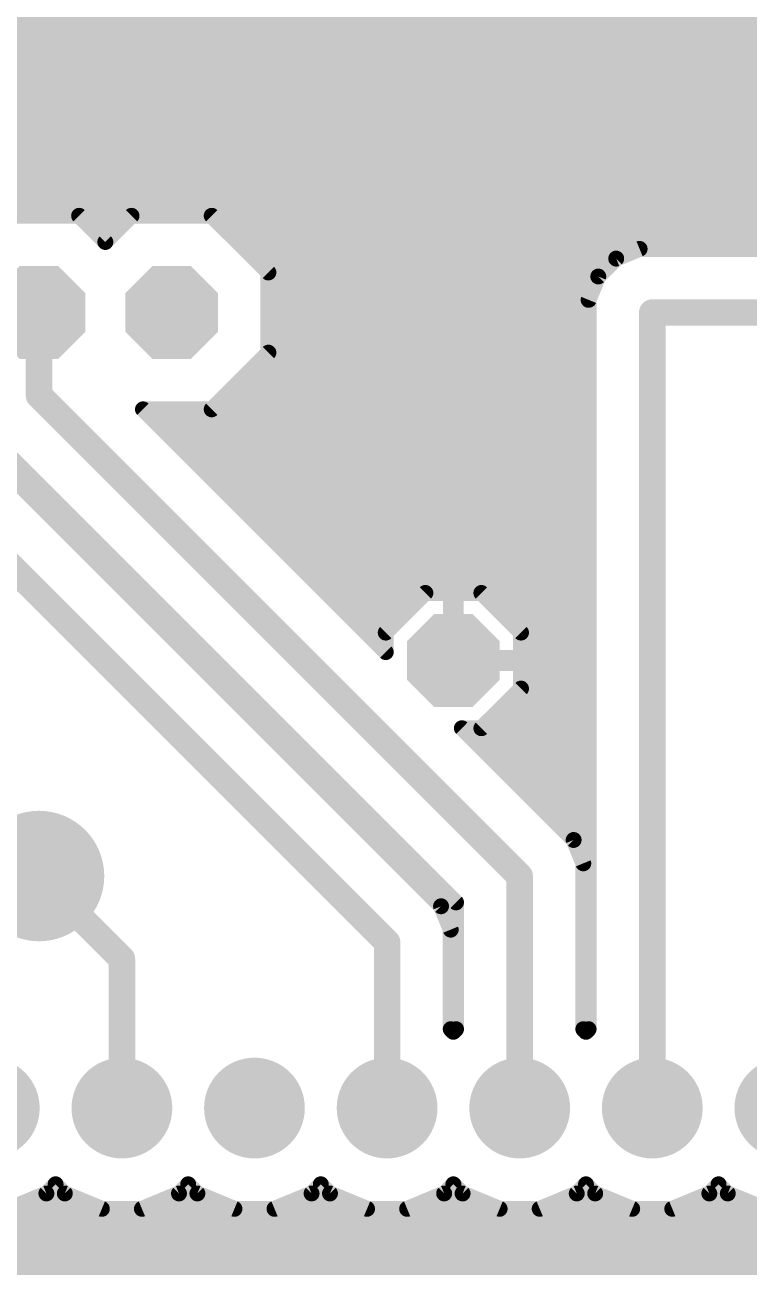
# Model space of a CAD drawing. Header units: millimetres. Extents: x 0 to 653, y 0 to 287.
# Drawn here: x 29.57 to 43.45, y 121.3 to 145.1 of the extents above; entities that cross this region are included whole.
import ezdxf

# ---------------------------------------------------------------- set-up
doc = ezdxf.new("R2010")
doc.units = ezdxf.units.MM
for name, color, linetype in [('16', 7, 'Continuous'), ('17', 7, 'Continuous'), ('18', 7, 'Continuous')]:
    doc.layers.add(name, color=color, linetype=linetype)

# ---------------------------------------------------------------- blocks, each defined once
blk = doc.blocks.new('OCTAGONP')
at = {"const_width": 0.5}
blk.add_lwpolyline([(-0.25, -0.1036), (-0.25, 0.1036), (-0.1036, 0.25), (0.1036, 0.25), (0.25, 0.1036), (0.25, -0.1036), (0.1036, -0.25), (-0.1036, -0.25), (-0.25, -0.1036), (-0.25, 0.1036)], dxfattribs=at)
blk = doc.blocks.new('ROUNDP')
at = {"const_width": 0.5}
blk.add_lwpolyline([(0, -0.25, 1), (0, 0.25, 1), (0, -0.25)], format="xyb", dxfattribs=at)
blk = doc.blocks.new('ROUNDV')
at = {"const_width": 0.5}
blk.add_lwpolyline([(0, -0.25, 1), (0, 0.25, 1), (0, -0.25)], format="xyb", dxfattribs=at)

msp = doc.modelspace()

# ---------------------------------------------------------------- linework, layer by layer
at = {"layer": '16'}
for points, const_width in [([(1.168, 145.249), (167.958, 145.249)], 0.305), ([(1.168, 144.945), (167.958, 144.945)], 0.305), ([(1.168, 144.64), (167.958, 144.64)], 0.305), ([(1.168, 144.335), (167.958, 144.335)], 0.305), ([(1.168, 144.03), (167.958, 144.03)], 0.305), ([(1.168, 143.725), (167.958, 143.725)], 0.305), ([(1.168, 143.421), (167.958, 143.421)], 0.305), ([(1.168, 143.116), (167.958, 143.116)], 0.305), ([(1.168, 142.811), (167.958, 142.811)], 0.305), ([(23.233, 142.524), (37.546, 128.211)], 0.305), ([(23.251, 142.506), (167.958, 142.506)], 0.305), ([(23.555, 142.201), (167.958, 142.201)], 0.305), ([(23.86, 141.897), (167.958, 141.897)], 0.305), ([(36.513, 127.52), (22.543, 141.49)], 0.508), ([(24.165, 141.592), (79.771, 141.592)], 0.305), ([(29.077, 141.439), (30.613, 141.439)], 0.305), ([(30.613, 141.439), (31.115, 140.937)], 0.305), ([(30.765, 141.287), (31.465, 141.287)], 0.305), ([(31.115, 140.937), (31.617, 141.439)], 0.305), ([(31.617, 141.439), (33.153, 141.439)], 0.305), ([(33.153, 141.439), (34.239, 140.353)], 0.305), ([(33.305, 141.287), (47.022, 141.287)], 0.305), ([(31.07, 140.982), (31.16, 140.982)], 0.305), ([(33.61, 140.982), (46.717, 140.982)], 0.305), ([(40.902, 140.619), (41.35, 140.804)], 0.305), ([(41.35, 140.804), (46.539, 140.804)], 0.305), ([(33.915, 140.677), (41.043, 140.677)], 0.305), ([(40.559, 140.276), (40.902, 140.619)], 0.305), ([(34.22, 140.373), (40.656, 140.373)], 0.305), ([(34.239, 140.353), (34.239, 138.817)], 0.305), ([(40.373, 139.828), (40.559, 140.276)], 0.305), ([(34.239, 140.068), (40.473, 140.068)], 0.305), ([(40.373, 125.856), (40.373, 139.828)], 0.305), ([(29.845, 139.585), (29.845, 137.998)], 0.508), ([(34.239, 139.763), (40.373, 139.763)], 0.305), ([(41.593, 124.345), (41.593, 139.585)], 0.508), ([(41.593, 139.585), (47.943, 139.585)], 0.508), ([(34.239, 139.458), (40.373, 139.458)], 0.305), ([(34.239, 139.153), (40.373, 139.153)], 0.305), ([(34.239, 138.849), (40.373, 138.849)], 0.305), ([(34.239, 138.817), (33.153, 137.731)], 0.305), ([(33.966, 138.544), (40.373, 138.544)], 0.305), ([(33.661, 138.239), (40.373, 138.239)], 0.305), ([(39.053, 128.79), (29.845, 137.998)], 0.508), ([(33.356, 137.934), (40.373, 137.934)], 0.305), ([(33.153, 137.731), (31.836, 137.731)], 0.305), ([(31.836, 137.731), (36.487, 133.08)], 0.305), ([(31.938, 137.629), (40.373, 137.629)], 0.305), ([(37.833, 128.285), (28.811, 137.307)], 0.305), ([(32.242, 137.325), (40.373, 137.325)], 0.305), ([(32.547, 137.02), (40.373, 137.02)], 0.305), ([(32.852, 136.715), (40.373, 136.715)], 0.305), ([(29.347, 136.41), (29.708, 136.41)], 0.305), ([(33.157, 136.41), (40.373, 136.41)], 0.305), ([(29.651, 136.105), (30.013, 136.105)], 0.305), ([(33.462, 136.105), (40.373, 136.105)], 0.305), ([(29.956, 135.801), (30.318, 135.801)], 0.305), ([(33.766, 135.801), (40.373, 135.801)], 0.305), ([(30.261, 135.496), (30.623, 135.496)], 0.305), ([(34.071, 135.496), (40.373, 135.496)], 0.305), ([(30.566, 135.191), (30.927, 135.191)], 0.305), ([(34.376, 135.191), (40.373, 135.191)], 0.305), ([(30.871, 134.886), (31.232, 134.886)], 0.305), ([(34.681, 134.886), (40.373, 134.886)], 0.305), ([(31.175, 134.581), (31.537, 134.581)], 0.305), ([(34.986, 134.581), (40.373, 134.581)], 0.305), ([(31.48, 134.277), (31.842, 134.277)], 0.305), ([(35.29, 134.277), (40.373, 134.277)], 0.305), ([(36.487, 133.454), (37.246, 134.213)], 0.305), ([(37.246, 134.213), (37.735, 134.213)], 0.305), ([(37.735, 134.213), (37.735, 132.965)], 0.305), ([(37.83, 132.965), (37.83, 134.213)], 0.305), ([(37.83, 134.213), (38.319, 134.213)], 0.305), ([(38.319, 134.213), (39.078, 133.454)], 0.305), ([(31.785, 133.972), (32.147, 133.972)], 0.305), ([(35.595, 133.972), (37.005, 133.972)], 0.305), ([(37.735, 133.972), (37.83, 133.972)], 0.305), ([(38.56, 133.972), (40.373, 133.972)], 0.305), ([(32.09, 133.667), (32.452, 133.667)], 0.305), ([(35.9, 133.667), (36.7, 133.667)], 0.305), ([(37.735, 133.667), (37.83, 133.667)], 0.305), ([(38.865, 133.667), (40.373, 133.667)], 0.305), ([(36.487, 133.08), (36.487, 133.454)], 0.305), ([(39.078, 133.454), (39.078, 132.965)], 0.305), ([(32.395, 133.362), (32.756, 133.362)], 0.305), ([(36.205, 133.362), (36.487, 133.362)], 0.305), ([(37.735, 133.362), (37.83, 133.362)], 0.305), ([(39.078, 133.362), (40.373, 133.362)], 0.305), ([(32.7, 133.057), (33.061, 133.057)], 0.305), ([(37.735, 133.057), (37.83, 133.057)], 0.305), ([(37.735, 132.965), (37.83, 132.965)], 0.305), ([(39.078, 132.965), (37.83, 132.965)], 0.305), ([(37.83, 132.965), (37.83, 132.87)], 0.305), ([(39.078, 133.057), (40.373, 133.057)], 0.305), ([(33.004, 132.753), (33.366, 132.753)], 0.305), ([(37.83, 132.87), (39.078, 132.87)], 0.305), ([(39.078, 132.87), (39.078, 132.381)], 0.305), ([(39.078, 132.753), (40.373, 132.753)], 0.305), ([(33.309, 132.448), (33.671, 132.448)], 0.305), ([(39.078, 132.448), (40.373, 132.448)], 0.305), ([(39.078, 132.381), (38.319, 131.622)], 0.305), ([(33.614, 132.143), (33.975, 132.143)], 0.305), ([(38.84, 132.143), (40.373, 132.143)], 0.305), ([(33.919, 131.838), (34.28, 131.838)], 0.305), ([(38.535, 131.838), (40.373, 131.838)], 0.305), ([(34.224, 131.533), (34.585, 131.533)], 0.305), ([(38.319, 131.622), (37.945, 131.622)], 0.305), ([(37.945, 131.622), (40.086, 129.481)], 0.305), ([(38.033, 131.533), (40.373, 131.533)], 0.305), ([(34.528, 131.229), (34.89, 131.229)], 0.305), ([(38.338, 131.229), (40.373, 131.229)], 0.305), ([(34.833, 130.924), (35.195, 130.924)], 0.305), ([(38.643, 130.924), (40.373, 130.924)], 0.305), ([(35.138, 130.619), (35.499, 130.619)], 0.305), ([(38.948, 130.619), (40.373, 130.619)], 0.305), ([(35.443, 130.314), (35.804, 130.314)], 0.305), ([(39.253, 130.314), (40.373, 130.314)], 0.305), ([(35.748, 130.009), (36.109, 130.009)], 0.305), ([(39.557, 130.009), (40.373, 130.009)], 0.305), ([(36.052, 129.705), (36.414, 129.705)], 0.305), ([(39.862, 129.705), (40.373, 129.705)], 0.305), ([(36.357, 129.4), (36.719, 129.4)], 0.305), ([(40.086, 129.481), (40.272, 129.033)], 0.305), ([(40.12, 129.4), (40.373, 129.4)], 0.305), ([(36.662, 129.095), (37.023, 129.095)], 0.305), ([(40.246, 129.095), (40.373, 129.095)], 0.305), ([(29.845, 128.79), (31.433, 127.203)], 0.508), ([(39.053, 124.345), (39.053, 128.79)], 0.508), ([(40.272, 129.033), (40.272, 125.856)], 0.305), ([(36.967, 128.79), (37.328, 128.79)], 0.305), ([(40.272, 128.79), (40.373, 128.79)], 0.305), ([(37.272, 128.485), (37.633, 128.485)], 0.305), ([(40.272, 128.485), (40.373, 128.485)], 0.305), ([(37.546, 128.211), (37.732, 127.763)], 0.305), ([(37.559, 128.181), (37.833, 128.181)], 0.305), ([(37.833, 125.856), (37.833, 128.285)], 0.305), ([(40.272, 128.181), (40.373, 128.181)], 0.305), ([(37.685, 127.876), (37.833, 127.876)], 0.305), ([(37.732, 127.763), (37.732, 125.856)], 0.305), ([(40.272, 127.876), (40.373, 127.876)], 0.305), ([(36.513, 124.345), (36.513, 127.52)], 0.508), ([(37.732, 127.571), (37.833, 127.571)], 0.305), ([(40.272, 127.571), (40.373, 127.571)], 0.305), ([(31.433, 127.203), (31.433, 124.345)], 0.508), ([(37.732, 127.266), (37.833, 127.266)], 0.305), ([(40.272, 127.266), (40.373, 127.266)], 0.305), ([(37.732, 126.961), (37.833, 126.961)], 0.305), ([(40.272, 126.961), (40.373, 126.961)], 0.305), ([(37.732, 126.657), (37.833, 126.657)], 0.305), ([(40.272, 126.657), (40.373, 126.657)], 0.305), ([(37.732, 126.352), (37.833, 126.352)], 0.305), ([(40.272, 126.352), (40.373, 126.352)], 0.305), ([(37.732, 126.047), (37.833, 126.047)], 0.305), ([(40.272, 126.047), (40.373, 126.047)], 0.305), ([(37.732, 125.856), (37.782, 125.805)], 0.305), ([(37.782, 125.805), (37.833, 125.856)], 0.305), ([(40.272, 125.856), (40.322, 125.805)], 0.305), ([(40.322, 125.805), (40.373, 125.856)], 0.305), ([(29.986, 122.709), (29.276, 122.415)], 0.305), ([(29.951, 122.694), (30.374, 122.694)], 0.305), ([(30.163, 122.885), (29.986, 122.709)], 0.305), ([(30.339, 122.709), (30.163, 122.885)], 0.305), ([(31.049, 122.415), (30.339, 122.709)], 0.305), ([(32.526, 122.709), (31.817, 122.415)], 0.305), ([(32.491, 122.694), (32.914, 122.694)], 0.305), ([(32.703, 122.885), (32.526, 122.709)], 0.305), ([(32.879, 122.709), (32.703, 122.885)], 0.305), ([(33.589, 122.415), (32.879, 122.709)], 0.305), ([(35.066, 122.709), (34.356, 122.415)], 0.305), ([(35.031, 122.694), (35.454, 122.694)], 0.305), ([(35.242, 122.885), (35.066, 122.709)], 0.305), ([(35.419, 122.709), (35.242, 122.885)], 0.305), ([(36.129, 122.415), (35.419, 122.709)], 0.305), ([(37.606, 122.709), (36.897, 122.415)], 0.305), ([(37.571, 122.694), (37.994, 122.694)], 0.305), ([(37.782, 122.885), (37.606, 122.709)], 0.305), ([(37.959, 122.709), (37.782, 122.885)], 0.305), ([(38.669, 122.415), (37.959, 122.709)], 0.305), ([(40.146, 122.709), (39.437, 122.415)], 0.305), ([(40.111, 122.694), (40.534, 122.694)], 0.305), ([(40.322, 122.885), (40.146, 122.709)], 0.305), ([(40.499, 122.709), (40.322, 122.885)], 0.305), ([(41.209, 122.415), (40.499, 122.709)], 0.305), ([(42.686, 122.709), (41.977, 122.415)], 0.305), ([(42.651, 122.694), (43.074, 122.694)], 0.305), ([(42.862, 122.885), (42.686, 122.709)], 0.305), ([(43.039, 122.709), (42.862, 122.885)], 0.305), ([(43.748, 122.415), (43.039, 122.709)], 0.305), ([(19.607, 122.389), (68.075, 122.389)], 0.305), ([(31.817, 122.415), (31.049, 122.415)], 0.305), ([(34.356, 122.415), (33.589, 122.415)], 0.305), ([(36.897, 122.415), (36.129, 122.415)], 0.305), ([(39.437, 122.415), (38.669, 122.415)], 0.305), ([(41.977, 122.415), (41.209, 122.415)], 0.305), ([(19.607, 122.085), (67.77, 122.085)], 0.305), ([(19.607, 121.78), (67.465, 121.78)], 0.305), ([(19.607, 121.475), (67.161, 121.475)], 0.305), ([(19.607, 121.17), (66.856, 121.17)], 0.305)]:
    msp.add_lwpolyline(points, dxfattribs=dict(at, const_width=const_width))
for points, const_width in [([(30.559, 141.385, -1), (30.667, 141.493)], 0.152), ([(30.613, 141.516, -1), (30.613, 141.363)], 0.152), ([(30.765, 141.211, -1), (30.765, 141.363)], 0.152), ([(31.465, 141.363, -1), (31.465, 141.211)], 0.152), ([(31.617, 141.363, -1), (31.617, 141.516)], 0.152), ([(31.563, 141.493, -1), (31.671, 141.385)], 0.152), ([(33.099, 141.385, -1), (33.207, 141.493)], 0.152), ([(33.153, 141.516, -1), (33.153, 141.363)], 0.152), ([(33.305, 141.211, -1), (33.305, 141.363)], 0.152), ([(31.07, 140.906, -1), (31.07, 141.058)], 0.152), ([(31.16, 141.058, -1), (31.16, 140.906)], 0.152), ([(33.61, 140.906, -1), (33.61, 141.058)], 0.152), ([(31.169, 140.883, -1), (31.061, 140.991)], 0.152), ([(31.169, 140.991, -1), (31.061, 140.883)], 0.152), ([(41.35, 140.728, -1), (41.35, 140.881)], 0.152), ([(41.321, 140.875, -1), (41.379, 140.734)], 0.152), ([(33.915, 140.601, -1), (33.915, 140.754)], 0.152), ([(40.931, 140.548, -1), (40.873, 140.689)], 0.152), ([(40.848, 140.673, -1), (40.956, 140.565)], 0.152), ([(41.043, 140.754, -1), (41.043, 140.601)], 0.152), ([(34.22, 140.296, -1), (34.22, 140.449)], 0.152), ([(34.163, 140.353, -1), (34.315, 140.353)], 0.152), ([(34.293, 140.407, -1), (34.185, 140.299)], 0.152), ([(40.489, 140.305, -1), (40.629, 140.247)], 0.152), ([(40.656, 140.449, -1), (40.656, 140.296)], 0.152), ([(34.239, 139.992, -1), (34.239, 140.144)], 0.152), ([(40.473, 140.144, -1), (40.473, 139.992)], 0.152), ([(40.613, 140.222, -1), (40.505, 140.33)], 0.152), ([(40.297, 139.828, -1), (40.45, 139.828)], 0.152), ([(29.718, 139.585, -1), (29.972, 139.585)], 0.254), ([(34.239, 139.687, -1), (34.239, 139.839)], 0.152), ([(40.444, 139.799, -1), (40.303, 139.857)], 0.152), ([(40.373, 139.839, -1), (40.373, 139.687)], 0.152), ([(41.465, 139.585, -1), (41.719, 139.585)], 0.254), ([(41.593, 139.458, -1), (41.593, 139.712)], 0.254), ([(34.239, 139.382, -1), (34.239, 139.534)], 0.152), ([(40.373, 139.534, -1), (40.373, 139.382)], 0.152), ([(34.239, 139.077, -1), (34.239, 139.23)], 0.152), ([(40.373, 139.23, -1), (40.373, 139.077)], 0.152), ([(34.239, 138.772, -1), (34.239, 138.925)], 0.152), ([(40.373, 138.925, -1), (40.373, 138.772)], 0.152), ([(34.315, 138.817, -1), (34.163, 138.817)], 0.152), ([(34.185, 138.871, -1), (34.293, 138.763)], 0.152), ([(33.966, 138.468, -1), (33.966, 138.62)], 0.152), ([(40.373, 138.62, -1), (40.373, 138.468)], 0.152), ([(33.661, 138.163, -1), (33.661, 138.315)], 0.152), ([(40.373, 138.315, -1), (40.373, 138.163)], 0.152), ([(29.755, 137.908, -1), (29.935, 138.087)], 0.254), ([(29.972, 137.998, -1), (29.718, 137.998)], 0.254), ([(33.356, 137.858, -1), (33.356, 138.01)], 0.152), ([(40.373, 138.01, -1), (40.373, 137.858)], 0.152), ([(31.782, 137.677, -1), (31.89, 137.785)], 0.152), ([(31.836, 137.655, -1), (31.836, 137.807)], 0.152), ([(33.207, 137.677, -1), (33.099, 137.785)], 0.152), ([(33.153, 137.807, -1), (33.153, 137.655)], 0.152), ([(31.938, 137.553, -1), (31.938, 137.706)], 0.152), ([(40.373, 137.706, -1), (40.373, 137.553)], 0.152), ([(32.242, 137.248, -1), (32.242, 137.401)], 0.152), ([(40.373, 137.401, -1), (40.373, 137.248)], 0.152), ([(32.547, 136.944, -1), (32.547, 137.096)], 0.152), ([(40.373, 137.096, -1), (40.373, 136.944)], 0.152), ([(32.852, 136.639, -1), (32.852, 136.791)], 0.152), ([(40.373, 136.791, -1), (40.373, 136.639)], 0.152), ([(29.708, 136.486, -1), (29.708, 136.334)], 0.152), ([(33.157, 136.334, -1), (33.157, 136.486)], 0.152), ([(40.373, 136.486, -1), (40.373, 136.334)], 0.152), ([(29.651, 136.029, -1), (29.651, 136.182)], 0.152), ([(30.013, 136.182, -1), (30.013, 136.029)], 0.152), ([(33.462, 136.029, -1), (33.462, 136.182)], 0.152), ([(40.373, 136.182, -1), (40.373, 136.029)], 0.152), ([(29.956, 135.724, -1), (29.956, 135.877)], 0.152), ([(30.318, 135.877, -1), (30.318, 135.724)], 0.152), ([(33.766, 135.724, -1), (33.766, 135.877)], 0.152), ([(40.373, 135.877, -1), (40.373, 135.724)], 0.152), ([(30.261, 135.42, -1), (30.261, 135.572)], 0.152), ([(30.623, 135.572, -1), (30.623, 135.42)], 0.152), ([(34.071, 135.42, -1), (34.071, 135.572)], 0.152), ([(40.373, 135.572, -1), (40.373, 135.42)], 0.152), ([(30.566, 135.115, -1), (30.566, 135.267)], 0.152), ([(30.927, 135.267, -1), (30.927, 135.115)], 0.152), ([(34.376, 135.115, -1), (34.376, 135.267)], 0.152), ([(40.373, 135.267, -1), (40.373, 135.115)], 0.152), ([(30.871, 134.81, -1), (30.871, 134.962)], 0.152), ([(31.232, 134.962, -1), (31.232, 134.81)], 0.152), ([(34.681, 134.81, -1), (34.681, 134.962)], 0.152), ([(40.373, 134.962, -1), (40.373, 134.81)], 0.152), ([(31.175, 134.505, -1), (31.175, 134.658)], 0.152), ([(31.537, 134.658, -1), (31.537, 134.505)], 0.152), ([(34.986, 134.505, -1), (34.986, 134.658)], 0.152), ([(40.373, 134.658, -1), (40.373, 134.505)], 0.152), ([(31.48, 134.2, -1), (31.48, 134.353)], 0.152), ([(31.842, 134.353, -1), (31.842, 134.2)], 0.152), ([(35.29, 134.2, -1), (35.29, 134.353)], 0.152), ([(37.246, 134.137, -1), (37.246, 134.289)], 0.152), ([(37.192, 134.267, -1), (37.3, 134.159)], 0.152), ([(37.659, 134.213, -1), (37.811, 134.213)], 0.152), ([(37.735, 134.289, -1), (37.735, 134.137)], 0.152), ([(37.754, 134.213, -1), (37.906, 134.213)], 0.152), ([(37.83, 134.137, -1), (37.83, 134.289)], 0.152), ([(38.265, 134.159, -1), (38.373, 134.267)], 0.152), ([(38.319, 134.289, -1), (38.319, 134.137)], 0.152), ([(40.373, 134.353, -1), (40.373, 134.2)], 0.152), ([(31.785, 133.896, -1), (31.785, 134.048)], 0.152), ([(32.147, 134.048, -1), (32.147, 133.896)], 0.152), ([(35.595, 133.896, -1), (35.595, 134.048)], 0.152), ([(37.005, 134.048, -1), (37.005, 133.896)], 0.152), ([(37.735, 133.896, -1), (37.735, 134.048)], 0.152), ([(37.83, 134.048, -1), (37.83, 133.896)], 0.152), ([(38.56, 133.896, -1), (38.56, 134.048)], 0.152), ([(40.373, 134.048, -1), (40.373, 133.896)], 0.152), ([(32.09, 133.591, -1), (32.09, 133.743)], 0.152), ([(32.452, 133.743, -1), (32.452, 133.591)], 0.152), ([(35.9, 133.591, -1), (35.9, 133.743)], 0.152), ([(36.7, 133.743, -1), (36.7, 133.591)], 0.152), ([(37.735, 133.591, -1), (37.735, 133.743)], 0.152), ([(37.83, 133.743, -1), (37.83, 133.591)], 0.152), ([(38.865, 133.591, -1), (38.865, 133.743)], 0.152), ([(40.373, 133.743, -1), (40.373, 133.591)], 0.152), ([(36.411, 133.454, -1), (36.563, 133.454)], 0.152), ([(36.541, 133.4, -1), (36.433, 133.508)], 0.152), ([(39.002, 133.454, -1), (39.154, 133.454)], 0.152), ([(39.132, 133.508, -1), (39.024, 133.4)], 0.152), ([(32.395, 133.286, -1), (32.395, 133.438)], 0.152), ([(32.756, 133.438, -1), (32.756, 133.286)], 0.152), ([(36.205, 133.286, -1), (36.205, 133.438)], 0.152), ([(36.487, 133.438, -1), (36.487, 133.286)], 0.152), ([(37.735, 133.286, -1), (37.735, 133.438)], 0.152), ([(37.83, 133.438, -1), (37.83, 133.286)], 0.152), ([(39.078, 133.286, -1), (39.078, 133.438)], 0.152), ([(40.373, 133.438, -1), (40.373, 133.286)], 0.152), ([(32.7, 132.981, -1), (32.7, 133.134)], 0.152), ([(33.061, 133.134, -1), (33.061, 132.981)], 0.152), ([(36.563, 133.08, -1), (36.411, 133.08)], 0.152), ([(36.541, 133.134, -1), (36.433, 133.026)], 0.152), ([(37.735, 132.981, -1), (37.735, 133.134)], 0.152), ([(37.735, 132.889, -1), (37.735, 133.041)], 0.152), ([(37.811, 132.965, -1), (37.659, 132.965)], 0.152), ([(37.83, 132.889, -1), (37.83, 133.041)], 0.152), ([(37.754, 132.965, -1), (37.906, 132.965)], 0.152), ([(37.906, 132.965, -1), (37.754, 132.965)], 0.152), ([(37.83, 133.134, -1), (37.83, 132.981)], 0.152), ([(37.83, 133.041, -1), (37.83, 132.889)], 0.152), ([(39.078, 132.981, -1), (39.078, 133.134)], 0.152), ([(39.154, 132.965, -1), (39.002, 132.965)], 0.152), ([(39.078, 133.041, -1), (39.078, 132.889)], 0.152), ([(40.373, 133.134, -1), (40.373, 132.981)], 0.152), ([(33.004, 132.676, -1), (33.004, 132.829)], 0.152), ([(33.366, 132.829, -1), (33.366, 132.676)], 0.152), ([(37.83, 132.794, -1), (37.83, 132.946)], 0.152), ([(37.906, 132.87, -1), (37.754, 132.87)], 0.152), ([(39.002, 132.87, -1), (39.154, 132.87)], 0.152), ([(39.078, 132.676, -1), (39.078, 132.829)], 0.152), ([(39.078, 132.946, -1), (39.078, 132.794)], 0.152), ([(40.373, 132.829, -1), (40.373, 132.676)], 0.152), ([(33.309, 132.372, -1), (33.309, 132.524)], 0.152), ([(33.671, 132.524, -1), (33.671, 132.372)], 0.152), ([(39.078, 132.372, -1), (39.078, 132.524)], 0.152), ([(40.373, 132.524, -1), (40.373, 132.372)], 0.152), ([(39.154, 132.381, -1), (39.002, 132.381)], 0.152), ([(39.024, 132.435, -1), (39.132, 132.327)], 0.152), ([(33.614, 132.067, -1), (33.614, 132.219)], 0.152), ([(33.975, 132.219, -1), (33.975, 132.067)], 0.152), ([(38.84, 132.067, -1), (38.84, 132.219)], 0.152), ([(40.373, 132.219, -1), (40.373, 132.067)], 0.152), ([(33.919, 131.762, -1), (33.919, 131.914)], 0.152), ([(34.28, 131.914, -1), (34.28, 131.762)], 0.152), ([(38.535, 131.762, -1), (38.535, 131.914)], 0.152), ([(40.373, 131.914, -1), (40.373, 131.762)], 0.152), ([(34.224, 131.457, -1), (34.224, 131.61)], 0.152), ([(34.585, 131.61, -1), (34.585, 131.457)], 0.152), ([(37.945, 131.546, -1), (37.945, 131.698)], 0.152), ([(37.891, 131.568, -1), (37.998, 131.676)], 0.152), ([(38.033, 131.457, -1), (38.033, 131.61)], 0.152), ([(38.373, 131.568, -1), (38.265, 131.676)], 0.152), ([(38.319, 131.698, -1), (38.319, 131.546)], 0.152), ([(40.373, 131.61, -1), (40.373, 131.457)], 0.152), ([(34.528, 131.152, -1), (34.528, 131.305)], 0.152), ([(34.89, 131.305, -1), (34.89, 131.152)], 0.152), ([(38.338, 131.152, -1), (38.338, 131.305)], 0.152), ([(40.373, 131.305, -1), (40.373, 131.152)], 0.152), ([(34.833, 130.848, -1), (34.833, 131)], 0.152), ([(35.195, 131, -1), (35.195, 130.848)], 0.152), ([(38.643, 130.848, -1), (38.643, 131)], 0.152), ([(40.373, 131, -1), (40.373, 130.848)], 0.152), ([(35.138, 130.543, -1), (35.138, 130.695)], 0.152), ([(35.499, 130.695, -1), (35.499, 130.543)], 0.152), ([(38.948, 130.543, -1), (38.948, 130.695)], 0.152), ([(40.373, 130.695, -1), (40.373, 130.543)], 0.152), ([(35.443, 130.238, -1), (35.443, 130.39)], 0.152), ([(35.804, 130.39, -1), (35.804, 130.238)], 0.152), ([(39.253, 130.238, -1), (39.253, 130.39)], 0.152), ([(40.373, 130.39, -1), (40.373, 130.238)], 0.152), ([(35.748, 129.933, -1), (35.748, 130.086)], 0.152), ([(36.109, 130.086, -1), (36.109, 129.933)], 0.152), ([(39.557, 129.933, -1), (39.557, 130.086)], 0.152), ([(40.373, 130.086, -1), (40.373, 129.933)], 0.152), ([(36.052, 129.628, -1), (36.052, 129.781)], 0.152), ([(36.414, 129.781, -1), (36.414, 129.628)], 0.152), ([(39.862, 129.628, -1), (39.862, 129.781)], 0.152), ([(40.373, 129.781, -1), (40.373, 129.628)], 0.152), ([(36.357, 129.324, -1), (36.357, 129.476)], 0.152), ([(36.719, 129.476, -1), (36.719, 129.324)], 0.152), ([(40.016, 129.452, -1), (40.157, 129.51)], 0.152), ([(40.14, 129.535, -1), (40.032, 129.427)], 0.152), ([(40.12, 129.324, -1), (40.12, 129.476)], 0.152), ([(40.373, 129.476, -1), (40.373, 129.324)], 0.152), ([(36.662, 129.019, -1), (36.662, 129.171)], 0.152), ([(37.023, 129.171, -1), (37.023, 129.019)], 0.152), ([(40.246, 129.019, -1), (40.246, 129.171)], 0.152), ([(40.373, 129.171, -1), (40.373, 129.019)], 0.152), ([(29.755, 128.7, -1), (29.935, 128.88)], 0.254), ([(38.925, 128.79, -1), (39.179, 128.79)], 0.254), ([(39.142, 128.88, -1), (38.963, 128.7)], 0.254), ([(40.196, 129.033, -1), (40.348, 129.033)], 0.152), ([(40.342, 129.062, -1), (40.201, 129.004)], 0.152), ([(36.967, 128.714, -1), (36.967, 128.866)], 0.152), ([(37.328, 128.866, -1), (37.328, 128.714)], 0.152), ([(40.272, 128.714, -1), (40.272, 128.866)], 0.152), ([(40.373, 128.866, -1), (40.373, 128.714)], 0.152), ([(37.272, 128.409, -1), (37.272, 128.562)], 0.152), ([(37.633, 128.562, -1), (37.633, 128.409)], 0.152), ([(40.272, 128.409, -1), (40.272, 128.562)], 0.152), ([(40.373, 128.562, -1), (40.373, 128.409)], 0.152), ([(37.476, 128.182, -1), (37.617, 128.24)], 0.152), ([(37.559, 128.104, -1), (37.559, 128.257)], 0.152), ([(37.6, 128.265, -1), (37.492, 128.157)], 0.152), ([(37.757, 128.285, -1), (37.91, 128.285)], 0.152), ([(37.887, 128.339, -1), (37.779, 128.231)], 0.152), ([(37.833, 128.257, -1), (37.833, 128.104)], 0.152), ([(40.272, 128.104, -1), (40.272, 128.257)], 0.152), ([(40.373, 128.257, -1), (40.373, 128.104)], 0.152), ([(37.685, 127.8, -1), (37.685, 127.952)], 0.152), ([(37.656, 127.763, -1), (37.808, 127.763)], 0.152), ([(37.802, 127.792, -1), (37.661, 127.734)], 0.152), ([(37.833, 127.952, -1), (37.833, 127.8)], 0.152), ([(40.272, 127.8, -1), (40.272, 127.952)], 0.152), ([(40.373, 127.952, -1), (40.373, 127.8)], 0.152), ([(36.386, 127.52, -1), (36.639, 127.52)], 0.254), ([(36.602, 127.61, -1), (36.423, 127.43)], 0.254), ([(37.732, 127.495, -1), (37.732, 127.647)], 0.152), ([(37.833, 127.647, -1), (37.833, 127.495)], 0.152), ([(40.272, 127.495, -1), (40.272, 127.647)], 0.152), ([(40.373, 127.647, -1), (40.373, 127.495)], 0.152), ([(31.305, 127.203, -1), (31.559, 127.203)], 0.254), ([(31.522, 127.292, -1), (31.343, 127.113)], 0.254), ([(37.732, 127.19, -1), (37.732, 127.342)], 0.152), ([(37.833, 127.342, -1), (37.833, 127.19)], 0.152), ([(40.272, 127.19, -1), (40.272, 127.342)], 0.152), ([(40.373, 127.342, -1), (40.373, 127.19)], 0.152), ([(37.732, 126.885, -1), (37.732, 127.038)], 0.152), ([(37.833, 127.038, -1), (37.833, 126.885)], 0.152), ([(40.272, 126.885, -1), (40.272, 127.038)], 0.152), ([(40.373, 127.038, -1), (40.373, 126.885)], 0.152), ([(37.732, 126.58, -1), (37.732, 126.733)], 0.152), ([(37.833, 126.733, -1), (37.833, 126.58)], 0.152), ([(40.272, 126.58, -1), (40.272, 126.733)], 0.152), ([(40.373, 126.733, -1), (40.373, 126.58)], 0.152), ([(37.732, 126.276, -1), (37.732, 126.428)], 0.152), ([(37.833, 126.428, -1), (37.833, 126.276)], 0.152), ([(40.272, 126.276, -1), (40.272, 126.428)], 0.152), ([(40.373, 126.428, -1), (40.373, 126.276)], 0.152), ([(37.732, 125.971, -1), (37.732, 126.123)], 0.152), ([(37.833, 126.123, -1), (37.833, 125.971)], 0.152), ([(40.272, 125.971, -1), (40.272, 126.123)], 0.152), ([(40.373, 126.123, -1), (40.373, 125.971)], 0.152), ([(37.678, 125.802, -1), (37.786, 125.91)], 0.152), ([(37.808, 125.856, -1), (37.656, 125.856)], 0.152), ([(37.836, 125.751, -1), (37.729, 125.859)], 0.152), ([(37.836, 125.859, -1), (37.729, 125.751)], 0.152), ([(37.91, 125.856, -1), (37.757, 125.856)], 0.152), ([(37.779, 125.91, -1), (37.887, 125.802)], 0.152), ([(40.218, 125.802, -1), (40.326, 125.91)], 0.152), ([(40.348, 125.856, -1), (40.196, 125.856)], 0.152), ([(40.376, 125.751, -1), (40.269, 125.859)], 0.152), ([(40.376, 125.859, -1), (40.269, 125.751)], 0.152), ([(40.45, 125.856, -1), (40.297, 125.856)], 0.152), ([(40.319, 125.91, -1), (40.427, 125.802)], 0.152), ([(31.559, 124.345, -1), (31.305, 124.345)], 0.254), ([(36.639, 124.345, -1), (36.386, 124.345)], 0.254), ([(39.179, 124.345, -1), (38.925, 124.345)], 0.254), ([(41.719, 124.345, -1), (41.465, 124.345)], 0.254), ([(29.951, 122.618, -1), (29.951, 122.77)], 0.152), ([(30.04, 122.655, -1), (29.932, 122.763)], 0.152), ([(29.957, 122.779, -1), (30.015, 122.638)], 0.152), ([(30.109, 122.831, -1), (30.216, 122.939)], 0.152), ([(30.109, 122.939, -1), (30.216, 122.831)], 0.152), ([(30.31, 122.638, -1), (30.368, 122.779)], 0.152), ([(30.393, 122.763, -1), (30.285, 122.655)], 0.152), ([(30.374, 122.77, -1), (30.374, 122.618)], 0.152), ([(32.491, 122.618, -1), (32.491, 122.77)], 0.152), ([(32.58, 122.655, -1), (32.472, 122.763)], 0.152), ([(32.497, 122.779, -1), (32.555, 122.638)], 0.152), ([(32.649, 122.831, -1), (32.756, 122.939)], 0.152), ([(32.649, 122.939, -1), (32.756, 122.831)], 0.152), ([(32.85, 122.638, -1), (32.908, 122.779)], 0.152), ([(32.933, 122.763, -1), (32.825, 122.655)], 0.152), ([(32.914, 122.77, -1), (32.914, 122.618)], 0.152), ([(35.031, 122.618, -1), (35.031, 122.77)], 0.152), ([(35.12, 122.655, -1), (35.012, 122.763)], 0.152), ([(35.037, 122.779, -1), (35.095, 122.638)], 0.152), ([(35.189, 122.831, -1), (35.296, 122.939)], 0.152), ([(35.189, 122.939, -1), (35.296, 122.831)], 0.152), ([(35.39, 122.638, -1), (35.448, 122.779)], 0.152), ([(35.473, 122.763, -1), (35.365, 122.655)], 0.152), ([(35.454, 122.77, -1), (35.454, 122.618)], 0.152), ([(37.571, 122.618, -1), (37.571, 122.77)], 0.152), ([(37.66, 122.655, -1), (37.552, 122.763)], 0.152), ([(37.577, 122.779, -1), (37.635, 122.638)], 0.152), ([(37.729, 122.831, -1), (37.836, 122.939)], 0.152), ([(37.729, 122.939, -1), (37.836, 122.831)], 0.152), ([(37.93, 122.638, -1), (37.988, 122.779)], 0.152), ([(38.013, 122.763, -1), (37.905, 122.655)], 0.152), ([(37.994, 122.77, -1), (37.994, 122.618)], 0.152), ([(40.111, 122.618, -1), (40.111, 122.77)], 0.152), ([(40.2, 122.655, -1), (40.092, 122.763)], 0.152), ([(40.117, 122.779, -1), (40.175, 122.638)], 0.152), ([(40.269, 122.831, -1), (40.376, 122.939)], 0.152), ([(40.269, 122.939, -1), (40.376, 122.831)], 0.152), ([(40.47, 122.638, -1), (40.528, 122.779)], 0.152), ([(40.553, 122.763, -1), (40.445, 122.655)], 0.152), ([(40.534, 122.77, -1), (40.534, 122.618)], 0.152), ([(42.651, 122.618, -1), (42.651, 122.77)], 0.152), ([(42.74, 122.655, -1), (42.632, 122.763)], 0.152), ([(42.657, 122.779, -1), (42.715, 122.638)], 0.152), ([(42.809, 122.831, -1), (42.916, 122.939)], 0.152), ([(42.809, 122.939, -1), (42.916, 122.831)], 0.152), ([(43.01, 122.638, -1), (43.068, 122.779)], 0.152), ([(43.093, 122.763, -1), (42.985, 122.655)], 0.152), ([(43.074, 122.77, -1), (43.074, 122.618)], 0.152), ([(31.049, 122.339, -1), (31.049, 122.491)], 0.152), ([(31.078, 122.485, -1), (31.019, 122.344)], 0.152), ([(31.846, 122.344, -1), (31.787, 122.485)], 0.152), ([(31.817, 122.491, -1), (31.817, 122.339)], 0.152), ([(33.589, 122.339, -1), (33.589, 122.491)], 0.152), ([(33.618, 122.485, -1), (33.559, 122.344)], 0.152), ([(34.386, 122.344, -1), (34.327, 122.485)], 0.152), ([(34.356, 122.491, -1), (34.356, 122.339)], 0.152), ([(36.129, 122.339, -1), (36.129, 122.491)], 0.152), ([(36.158, 122.485, -1), (36.099, 122.344)], 0.152), ([(36.926, 122.344, -1), (36.867, 122.485)], 0.152), ([(36.897, 122.491, -1), (36.897, 122.339)], 0.152), ([(38.669, 122.339, -1), (38.669, 122.491)], 0.152), ([(38.698, 122.485, -1), (38.639, 122.344)], 0.152), ([(39.466, 122.344, -1), (39.407, 122.485)], 0.152), ([(39.437, 122.491, -1), (39.437, 122.339)], 0.152), ([(41.209, 122.339, -1), (41.209, 122.491)], 0.152), ([(41.238, 122.485, -1), (41.179, 122.344)], 0.152), ([(42.006, 122.344, -1), (41.947, 122.485)], 0.152), ([(41.977, 122.491, -1), (41.977, 122.339)], 0.152)]:
    msp.add_lwpolyline(points, format="xyb", dxfattribs=dict(at, const_width=const_width))

# ---------------------------------------------------------------- block references
at = {"layer": '17', "xscale": -1.778, "yscale": 1.778, "rotation": 180}
for p in [(29.845, 139.585), (29.845, 139.585), (32.385, 139.585), (32.385, 139.585), (37.782, 132.918), (37.782, 132.918)]:
    msp.add_blockref('OCTAGONP', p, dxfattribs=at)
at = {"layer": '17', "xscale": -1.9304, "yscale": 1.9304}
for p in [(28.892, 124.345), (28.892, 124.345), (31.433, 124.345), (31.433, 124.345), (33.972, 124.345), (33.972, 124.345), (36.513, 124.345), (36.513, 124.345), (39.053, 124.345), (39.053, 124.345), (41.593, 124.345), (41.593, 124.345), (44.133, 124.345), (44.133, 124.345)]:
    msp.add_blockref('ROUNDP', p, dxfattribs=at)
at = {"layer": '18', "xscale": -2.5, "yscale": 2.5, "rotation": 180}
msp.add_blockref('ROUNDV', (29.845, 128.79), dxfattribs=at)
msp.add_blockref('ROUNDV', (29.845, 128.79), dxfattribs=at)

doc.saveas('drawing.dxf')
